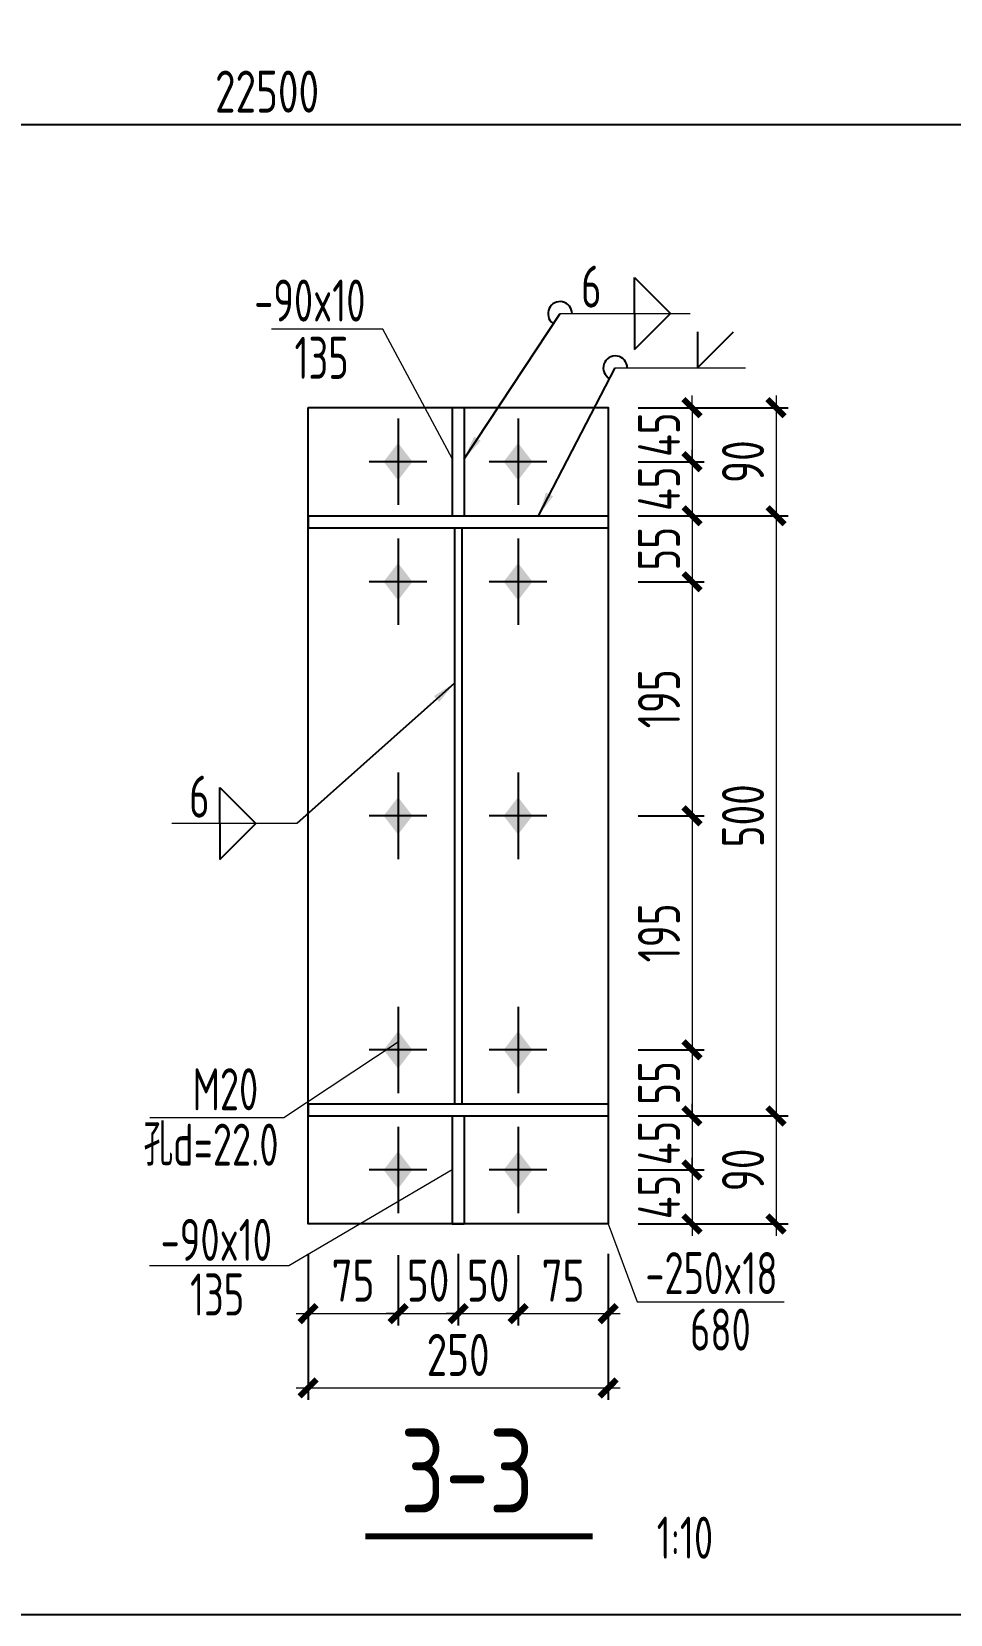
# Model space of a CAD drawing. Extents: x -2746917 to -971774, y -3334247 to -3250358.
# Drawn here: x -1059773 to -1052117, y -3302103 to -3288919 of the extents above; entities that cross this region are included whole.
import ezdxf

# ---------------------------------------------------------------- set-up
doc = ezdxf.new("R2010")
doc.units = 0
doc.header["$LTSCALE"] = 1000
doc.header["$MEASUREMENT"] = 0
doc.header["$PDMODE"] = 35
doc.linetypes.add('DOTE', pattern=[2.42, 2, -0.2, 0.02, -0.2])
doc.layers.get('0').update_dxf_attribs({"linetype": 'CONTINUOUS'})
doc.layers.get('Defpoints').update_dxf_attribs({"linetype": 'CONTINUOUS'})
for name, color, linetype in [('10', 7, 'CONTINUOUS'), ('AXIS', 253, 'DOTE'), ('COLU', 7, 'CONTINUOUS'), ('DIM', 3, 'CONTINUOUS'), ('NUM', 7, 'CONTINUOUS'), ('TEXT', 7, 'CONTINUOUS'), ('WALL', 5, 'CONTINUOUS'), ('WELD', 7, 'CONTINUOUS')]:
    doc.layers.add(name, color=color, linetype=linetype)
doc.styles.add('TSSD_Dimension', font='tssdeng.shx', dxfattribs={"width": 0.75, "bigfont": 'Hztxt.shx'})
doc.styles.add('TSSD_Label', font='tssdeng.shx', dxfattribs={"width": 0.75, "bigfont": 'hztxt.shx'})
doc.styles.add('TSSD_Rein', font='Tssdeng.shx', dxfattribs={"width": 0.75, "bigfont": 'hztxt.shx'})
doc.dimstyles.new('TSSD_10_100', dxfattribs={"dimtxt": 350, "dimasz": 100, "dimexe": 100, "dimexo": 250, "dimgap": 100, "dimtad": 1, "dimdec": 0, "dimlfac": 0.1, "dimzin": 0, "dimdsep": 46, "dimtxsty": 'TSSD_Dimension', "dimblk": 'ARCHTICK', "dimcen": 0, "dimdle": 100, "dimclrt": 7, "dimadec": 0, "dimazin": 0, "dimtfac": 1, "dimtdec": 0, "dimtix": 1, "dimtmove": 2, "dimatfit": 3, "dimldrblk": 'ARCHTICK', "dimfxl": 1, "dimtolj": 1, "dimtzin": 0, "dimlwd": 5, "dimarcsym": 0})
doc.dimstyles.new('TSSD_50_100', dxfattribs={"dimtxt": 350, "dimasz": 100, "dimexe": 100, "dimexo": 250, "dimgap": 100, "dimtad": 1, "dimdec": 0, "dimlfac": 0.5, "dimzin": 0, "dimdsep": 46, "dimtxsty": 'TSSD_Dimension', "dimblk": 'ARCHTICK', "dimcen": 0, "dimdle": 100, "dimclrt": 7, "dimadec": 0, "dimazin": 0, "dimtfac": 1, "dimtdec": 0, "dimtix": 1, "dimtmove": 2, "dimatfit": 3, "dimfxl": 1, "dimtolj": 1, "dimtzin": 0, "dimarcsym": 0})
doc.dimstyles.new('TSSD_LEADER_STYLE_200.0', dxfattribs={"dimtxt": 700, "dimasz": 200, "dimexe": 200, "dimexo": 500, "dimgap": 0.09, "dimtad": 0, "dimtih": 1, "dimtoh": 1, "dimdec": 4, "dimzin": 0, "dimdsep": 46, "dimtxsty": 'Standard', "dimcen": 0.09, "dimdle": 200, "dimclrt": 7, "dimadec": 0, "dimazin": 0, "dimtfac": 1, "dimtdec": 4, "dimtofl": 0, "dimtmove": 0, "dimatfit": 3, "dimfxl": 1, "dimtolj": 1, "dimtzin": 0, "dimarcsym": 0})

# ---------------------------------------------------------------- blocks, each defined once
blk = doc.blocks.new('_ArchTick')
at = {"color": 0, "const_width": 0.5}
blk.add_lwpolyline([(-0.71, -0.71), (0.71, 0.71)], dxfattribs=at)
blk = doc.blocks.new('*D22')
at = {"layer": 'Defpoints', "color": 0, "ltscale": 1.5}
for p in [(-1080311, -3288919), (-1035311, -3289019), (-1035311, -3289693)]:
    blk.add_point(p, dxfattribs=at)
at = {"layer": 'DIM', "color": 0, "lineweight": -2, "ltscale": 1.5}
for p, q in [((-1080311, -3289169), (-1080311, -3289793)), ((-1035311, -3289269), (-1035311, -3289793)), ((-1080411, -3289693), (-1035211, -3289693))]:
    blk.add_line(p, q, dxfattribs=at)
at = {"layer": 'DIM', "color": 0, "lineweight": -2, "ltscale": 1.5, "xscale": 100, "yscale": 100, "zscale": 100, "rotation": 180}
blk.add_blockref('_ArchTick', (-1080311, -3289693), dxfattribs=at)
at = {"layer": 'DIM', "color": 0, "lineweight": -2, "ltscale": 1.5, "xscale": 100, "yscale": 100, "zscale": 100}
blk.add_blockref('_ArchTick', (-1035311, -3289693), dxfattribs=at)
at = {"layer": 'DIM', "color": 7, "ltscale": 1.5, "insert": (-1057811, -3289418), "char_height": 350, "attachment_point": 5, "style": 'TSSD_Dimension'}
blk.add_mtext('\\A1;22500', dxfattribs=at)
blk = doc.blocks.new('A$C5C7C78FF')
at = {"layer": '10', "color": 0}
blk.add_solid([(27, -141, -192), (-73, -11, -192), (127, -11, -192), (27, 119, -192)], dxfattribs=at)
at = {"layer": 'AXIS', "color": 0, "linetype": 'ByBlock'}
for p, q in [((27, -311, -192), (27, 289, -192)), ((227, -11, -192), (-173, -11, -192))]:
    blk.add_line(p, q, dxfattribs=at)
blk = doc.blocks.new('*D742')
at = {"layer": 'Defpoints', "color": 0}
for p in [(-1054969, -3292051), (-1054969, -3292501), (-1054270, -3292501)]:
    blk.add_point(p, dxfattribs=at)
at = {"layer": 'DIM', "color": 0, "lineweight": -2}
for p, q in [((-1054719, -3292051), (-1054170, -3292051)), ((-1054719, -3292501), (-1054170, -3292501))]:
    blk.add_line(p, q, dxfattribs=at)
at = {"layer": 'DIM', "color": 0, "lineweight": 5}
for p, q in [((-1054270, -3292051), (-1054270, -3291951)), ((-1054270, -3292051), (-1054270, -3292501)), ((-1054270, -3292501), (-1054270, -3292601))]:
    blk.add_line(p, q, dxfattribs=at)
at = {"layer": 'DIM', "color": 0, "lineweight": 5, "xscale": 100, "yscale": 100, "zscale": 100}
for p, rotation in [((-1054270, -3292051), 270), ((-1054270, -3292501), 90)]:
    blk.add_blockref('_ArchTick', p, dxfattribs=dict(at, rotation=rotation))
at = {"layer": 'DIM', "color": 7, "insert": (-1054545, -3292276), "char_height": 350, "attachment_point": 5, "rotation": 90, "style": 'TSSD_Dimension'}
blk.add_mtext('\\A1;45', dxfattribs=at)
blk = doc.blocks.new('*D743')
at = {"layer": 'Defpoints', "color": 0}
for p in [(-1054969, -3292501), (-1054969, -3292951), (-1054270, -3292951)]:
    blk.add_point(p, dxfattribs=at)
at = {"layer": 'DIM', "color": 0, "lineweight": 5}
for p, q in [((-1054270, -3292501), (-1054270, -3292401)), ((-1054270, -3292501), (-1054270, -3292951)), ((-1054270, -3292951), (-1054270, -3293051))]:
    blk.add_line(p, q, dxfattribs=at)
at = {"layer": 'DIM', "color": 0, "lineweight": -2}
for p, q in [((-1054719, -3292501), (-1054170, -3292501)), ((-1054719, -3292951), (-1054170, -3292951))]:
    blk.add_line(p, q, dxfattribs=at)
at = {"layer": 'DIM', "color": 0, "lineweight": 5, "xscale": 100, "yscale": 100, "zscale": 100}
for p, rotation in [((-1054270, -3292501), 270), ((-1054270, -3292951), 90)]:
    blk.add_blockref('_ArchTick', p, dxfattribs=dict(at, rotation=rotation))
at = {"layer": 'DIM', "color": 7, "insert": (-1054545, -3292726), "char_height": 350, "attachment_point": 5, "rotation": 90, "style": 'TSSD_Dimension'}
blk.add_mtext('\\A1;45', dxfattribs=at)
blk = doc.blocks.new('*D744')
at = {"layer": 'Defpoints', "color": 0}
for p in [(-1054969, -3292951), (-1054969, -3293501), (-1054270, -3293501)]:
    blk.add_point(p, dxfattribs=at)
at = {"layer": 'DIM', "color": 0, "lineweight": 5}
blk.add_line((-1054270, -3292851), (-1054270, -3293601), dxfattribs=at)
at = {"layer": 'DIM', "color": 0, "lineweight": -2}
for p, q in [((-1054719, -3292951), (-1054170, -3292951)), ((-1054719, -3293501), (-1054170, -3293501))]:
    blk.add_line(p, q, dxfattribs=at)
at = {"layer": 'DIM', "color": 0, "lineweight": 5, "xscale": 100, "yscale": 100, "zscale": 100}
for p, rotation in [((-1054270, -3292951), 90), ((-1054270, -3293501), 270)]:
    blk.add_blockref('_ArchTick', p, dxfattribs=dict(at, rotation=rotation))
at = {"layer": 'DIM', "color": 7, "insert": (-1054545, -3293226), "char_height": 350, "attachment_point": 5, "rotation": 90, "style": 'TSSD_Dimension'}
blk.add_mtext('\\A1;55', dxfattribs=at)
blk = doc.blocks.new('*D745')
at = {"layer": 'Defpoints', "color": 0}
for p in [(-1054969, -3297401), (-1054969, -3297951), (-1054270, -3297951)]:
    blk.add_point(p, dxfattribs=at)
at = {"layer": 'DIM', "color": 0, "lineweight": 5}
blk.add_line((-1054270, -3297301), (-1054270, -3298051), dxfattribs=at)
at = {"layer": 'DIM', "color": 0, "lineweight": -2}
for p, q in [((-1054719, -3297401), (-1054170, -3297401)), ((-1054719, -3297951), (-1054170, -3297951))]:
    blk.add_line(p, q, dxfattribs=at)
at = {"layer": 'DIM', "color": 0, "lineweight": 5, "xscale": 100, "yscale": 100, "zscale": 100}
for p, rotation in [((-1054270, -3297401), 90), ((-1054270, -3297951), 270)]:
    blk.add_blockref('_ArchTick', p, dxfattribs=dict(at, rotation=rotation))
at = {"layer": 'DIM', "color": 7, "insert": (-1054545, -3297676), "char_height": 350, "attachment_point": 5, "rotation": 90, "style": 'TSSD_Dimension'}
blk.add_mtext('\\A1;55', dxfattribs=at)
blk = doc.blocks.new('*D746')
at = {"layer": 'Defpoints', "color": 0}
for p in [(-1054969, -3297951), (-1054969, -3298401), (-1054270, -3298401)]:
    blk.add_point(p, dxfattribs=at)
at = {"layer": 'DIM', "color": 0, "lineweight": 5}
for p, q in [((-1054270, -3297951), (-1054270, -3297851)), ((-1054270, -3297951), (-1054270, -3298401)), ((-1054270, -3298401), (-1054270, -3298501))]:
    blk.add_line(p, q, dxfattribs=at)
at = {"layer": 'DIM', "color": 0, "lineweight": -2}
for p, q in [((-1054719, -3297951), (-1054170, -3297951)), ((-1054719, -3298401), (-1054170, -3298401))]:
    blk.add_line(p, q, dxfattribs=at)
at = {"layer": 'DIM', "color": 0, "lineweight": 5, "xscale": 100, "yscale": 100, "zscale": 100}
for p, rotation in [((-1054270, -3297951), 270), ((-1054270, -3298401), 90)]:
    blk.add_blockref('_ArchTick', p, dxfattribs=dict(at, rotation=rotation))
at = {"layer": 'DIM', "color": 7, "insert": (-1054545, -3298176), "char_height": 350, "attachment_point": 5, "rotation": 90, "style": 'TSSD_Dimension'}
blk.add_mtext('\\A1;45', dxfattribs=at)
blk = doc.blocks.new('*D747')
at = {"layer": 'Defpoints', "color": 0}
for p in [(-1054969, -3298401), (-1054969, -3298851), (-1054270, -3298851)]:
    blk.add_point(p, dxfattribs=at)
at = {"layer": 'DIM', "color": 0, "lineweight": 5}
for p, q in [((-1054270, -3298401), (-1054270, -3298301)), ((-1054270, -3298401), (-1054270, -3298851)), ((-1054270, -3298851), (-1054270, -3298951))]:
    blk.add_line(p, q, dxfattribs=at)
at = {"layer": 'DIM', "color": 0, "lineweight": -2}
for p, q in [((-1054719, -3298401), (-1054170, -3298401)), ((-1054719, -3298851), (-1054170, -3298851))]:
    blk.add_line(p, q, dxfattribs=at)
at = {"layer": 'DIM', "color": 0, "lineweight": 5, "xscale": 100, "yscale": 100, "zscale": 100}
for p, rotation in [((-1054270, -3298401), 270), ((-1054270, -3298851), 90)]:
    blk.add_blockref('_ArchTick', p, dxfattribs=dict(at, rotation=rotation))
at = {"layer": 'DIM', "color": 7, "insert": (-1054545, -3298626), "char_height": 350, "attachment_point": 5, "rotation": 90, "style": 'TSSD_Dimension'}
blk.add_mtext('\\A1;45', dxfattribs=at)
blk = doc.blocks.new('*D748')
at = {"layer": 'Defpoints', "color": 0}
for p in [(-1057469, -3298849), (-1056719, -3298861), (-1056719, -3299598)]:
    blk.add_point(p, dxfattribs=at)
at = {"layer": 'DIM', "color": 0, "lineweight": -2}
for p, q in [((-1057469, -3299099), (-1057469, -3299698)), ((-1056719, -3299111), (-1056719, -3299698))]:
    blk.add_line(p, q, dxfattribs=at)
at = {"layer": 'DIM', "color": 0, "lineweight": 5}
blk.add_line((-1057569, -3299598), (-1056619, -3299598), dxfattribs=at)
at = {"layer": 'DIM', "color": 0, "lineweight": 5, "xscale": 100, "yscale": 100, "zscale": 100, "rotation": 180}
blk.add_blockref('_ArchTick', (-1057469, -3299598), dxfattribs=at)
at = {"layer": 'DIM', "color": 0, "lineweight": 5, "xscale": 100, "yscale": 100, "zscale": 100}
blk.add_blockref('_ArchTick', (-1056719, -3299598), dxfattribs=at)
at = {"layer": 'DIM', "color": 7, "insert": (-1057094, -3299323), "char_height": 350, "attachment_point": 5, "style": 'TSSD_Dimension'}
blk.add_mtext('\\A1;75', dxfattribs=at)
blk = doc.blocks.new('*D749')
at = {"layer": 'Defpoints', "color": 0}
for p in [(-1056719, -3298861), (-1056219, -3298851), (-1056219, -3299598)]:
    blk.add_point(p, dxfattribs=at)
at = {"layer": 'DIM', "color": 0, "lineweight": -2}
for p, q in [((-1056719, -3299111), (-1056719, -3299698)), ((-1056219, -3299101), (-1056219, -3299698))]:
    blk.add_line(p, q, dxfattribs=at)
at = {"layer": 'DIM', "color": 0, "lineweight": 5}
for p, q in [((-1056719, -3299598), (-1056819, -3299598)), ((-1056719, -3299598), (-1056219, -3299598)), ((-1056219, -3299598), (-1056119, -3299598))]:
    blk.add_line(p, q, dxfattribs=at)
at = {"layer": 'DIM', "color": 0, "lineweight": 5, "xscale": 100, "yscale": 100, "zscale": 100}
blk.add_blockref('_ArchTick', (-1056719, -3299598), dxfattribs=at)
at = {"layer": 'DIM', "color": 0, "lineweight": 5, "xscale": 100, "yscale": 100, "zscale": 100, "rotation": 180}
blk.add_blockref('_ArchTick', (-1056219, -3299598), dxfattribs=at)
at = {"layer": 'DIM', "color": 7, "insert": (-1056469, -3299323), "char_height": 350, "attachment_point": 5, "style": 'TSSD_Dimension'}
blk.add_mtext('\\A1;50', dxfattribs=at)
blk = doc.blocks.new('*D750')
at = {"layer": 'Defpoints', "color": 0}
for p in [(-1056219, -3298851), (-1055719, -3298861), (-1055719, -3299598)]:
    blk.add_point(p, dxfattribs=at)
at = {"layer": 'DIM', "color": 0, "lineweight": -2}
for p, q in [((-1056219, -3299101), (-1056219, -3299698)), ((-1055719, -3299111), (-1055719, -3299698))]:
    blk.add_line(p, q, dxfattribs=at)
at = {"layer": 'DIM', "color": 0, "lineweight": 5}
for p, q in [((-1056219, -3299598), (-1056319, -3299598)), ((-1056219, -3299598), (-1055719, -3299598)), ((-1055719, -3299598), (-1055619, -3299598))]:
    blk.add_line(p, q, dxfattribs=at)
at = {"layer": 'DIM', "color": 0, "lineweight": 5, "xscale": 100, "yscale": 100, "zscale": 100}
blk.add_blockref('_ArchTick', (-1056219, -3299598), dxfattribs=at)
at = {"layer": 'DIM', "color": 0, "lineweight": 5, "xscale": 100, "yscale": 100, "zscale": 100, "rotation": 180}
blk.add_blockref('_ArchTick', (-1055719, -3299598), dxfattribs=at)
at = {"layer": 'DIM', "color": 7, "insert": (-1055969, -3299323), "char_height": 350, "attachment_point": 5, "style": 'TSSD_Dimension'}
blk.add_mtext('\\A1;50', dxfattribs=at)
blk = doc.blocks.new('*D751')
at = {"layer": 'Defpoints', "color": 0}
for p in [(-1055719, -3298861), (-1054969, -3298851), (-1054969, -3299598)]:
    blk.add_point(p, dxfattribs=at)
at = {"layer": 'DIM', "color": 0, "lineweight": -2}
for p, q in [((-1055719, -3299111), (-1055719, -3299698)), ((-1054969, -3299101), (-1054969, -3299698))]:
    blk.add_line(p, q, dxfattribs=at)
at = {"layer": 'DIM', "color": 0, "lineweight": 5}
blk.add_line((-1055819, -3299598), (-1054869, -3299598), dxfattribs=at)
at = {"layer": 'DIM', "color": 0, "lineweight": 5, "xscale": 100, "yscale": 100, "zscale": 100, "rotation": 180}
blk.add_blockref('_ArchTick', (-1055719, -3299598), dxfattribs=at)
at = {"layer": 'DIM', "color": 0, "lineweight": 5, "xscale": 100, "yscale": 100, "zscale": 100}
blk.add_blockref('_ArchTick', (-1054969, -3299598), dxfattribs=at)
at = {"layer": 'DIM', "color": 7, "insert": (-1055344, -3299323), "char_height": 350, "attachment_point": 5, "style": 'TSSD_Dimension'}
blk.add_mtext('\\A1;75', dxfattribs=at)
blk = doc.blocks.new('*D752')
at = {"layer": 'Defpoints', "color": 0}
for p in [(-1057469, -3298849), (-1054969, -3298851), (-1054969, -3300217)]:
    blk.add_point(p, dxfattribs=at)
at = {"layer": 'DIM', "color": 0, "lineweight": -2}
for p, q in [((-1057469, -3299099), (-1057469, -3300317)), ((-1054969, -3299101), (-1054969, -3300317))]:
    blk.add_line(p, q, dxfattribs=at)
at = {"layer": 'DIM', "color": 0, "lineweight": 5}
blk.add_line((-1057569, -3300217), (-1054869, -3300217), dxfattribs=at)
at = {"layer": 'DIM', "color": 0, "lineweight": 5, "xscale": 100, "yscale": 100, "zscale": 100, "rotation": 180}
blk.add_blockref('_ArchTick', (-1057469, -3300217), dxfattribs=at)
at = {"layer": 'DIM', "color": 0, "lineweight": 5, "xscale": 100, "yscale": 100, "zscale": 100}
blk.add_blockref('_ArchTick', (-1054969, -3300217), dxfattribs=at)
at = {"layer": 'DIM', "color": 7, "insert": (-1056219, -3299942), "char_height": 350, "attachment_point": 5, "style": 'TSSD_Dimension'}
blk.add_mtext('\\A1;250', dxfattribs=at)
blk = doc.blocks.new('_WELD004')
at = {"color": 0, "linetype": 'ByBlock'}
for p, q in [((0, 1), (1, 0)), ((0, 0), (0, 1))]:
    blk.add_line(p, q, dxfattribs=at)
blk = doc.blocks.new('*D753')
at = {"layer": 'Defpoints', "color": 0}
for p in [(-1054969, -3292051), (-1054969, -3292951), (-1053570, -3292951)]:
    blk.add_point(p, dxfattribs=at)
at = {"layer": 'DIM', "color": 0, "lineweight": -2}
for p, q in [((-1054719, -3292051), (-1053470, -3292051)), ((-1054719, -3292951), (-1053470, -3292951))]:
    blk.add_line(p, q, dxfattribs=at)
at = {"layer": 'DIM', "color": 0, "lineweight": 5}
blk.add_line((-1053570, -3291951), (-1053570, -3293051), dxfattribs=at)
at = {"layer": 'DIM', "color": 0, "lineweight": 5, "xscale": 100, "yscale": 100, "zscale": 100}
for p, rotation in [((-1053570, -3292051), 90), ((-1053570, -3292951), 270)]:
    blk.add_blockref('_ArchTick', p, dxfattribs=dict(at, rotation=rotation))
at = {"layer": 'DIM', "color": 7, "insert": (-1053845, -3292501), "char_height": 350, "attachment_point": 5, "rotation": 90, "style": 'TSSD_Dimension'}
blk.add_mtext('\\A1;90', dxfattribs=at)
blk = doc.blocks.new('*D754')
at = {"layer": 'Defpoints', "color": 0}
for p in [(-1054969, -3297951), (-1054969, -3298851), (-1053570, -3298851)]:
    blk.add_point(p, dxfattribs=at)
at = {"layer": 'DIM', "color": 0, "lineweight": 5}
blk.add_line((-1053570, -3297851), (-1053570, -3298951), dxfattribs=at)
at = {"layer": 'DIM', "color": 0, "lineweight": -2}
for p, q in [((-1054719, -3297951), (-1053470, -3297951)), ((-1054719, -3298851), (-1053470, -3298851))]:
    blk.add_line(p, q, dxfattribs=at)
at = {"layer": 'DIM', "color": 0, "lineweight": 5, "xscale": 100, "yscale": 100, "zscale": 100}
for p, rotation in [((-1053570, -3297951), 90), ((-1053570, -3298851), 270)]:
    blk.add_blockref('_ArchTick', p, dxfattribs=dict(at, rotation=rotation))
at = {"layer": 'DIM', "color": 7, "insert": (-1053845, -3298401), "char_height": 350, "attachment_point": 5, "rotation": 90, "style": 'TSSD_Dimension'}
blk.add_mtext('\\A1;90', dxfattribs=at)
blk = doc.blocks.new('*D755')
at = {"layer": 'Defpoints', "color": 0}
for p in [(-1054969, -3292951), (-1054969, -3297951), (-1053570, -3297951)]:
    blk.add_point(p, dxfattribs=at)
at = {"layer": 'DIM', "color": 0, "lineweight": 5}
blk.add_line((-1053570, -3292851), (-1053570, -3298051), dxfattribs=at)
at = {"layer": 'DIM', "color": 0, "lineweight": -2}
for p, q in [((-1054719, -3292951), (-1053470, -3292951)), ((-1054719, -3297951), (-1053470, -3297951))]:
    blk.add_line(p, q, dxfattribs=at)
at = {"layer": 'DIM', "color": 0, "lineweight": 5, "xscale": 100, "yscale": 100, "zscale": 100}
for p, rotation in [((-1053570, -3292951), 90), ((-1053570, -3297951), 270)]:
    blk.add_blockref('_ArchTick', p, dxfattribs=dict(at, rotation=rotation))
at = {"layer": 'DIM', "color": 7, "insert": (-1053845, -3295451), "char_height": 350, "attachment_point": 5, "rotation": 90, "style": 'TSSD_Dimension'}
blk.add_mtext('\\A1;500', dxfattribs=at)
blk = doc.blocks.new('*D756')
at = {"layer": 'Defpoints', "color": 0, "ltscale": 1.5}
for p in [(-1054968, -3293501), (-1054969, -3295451, -288), (-1054270, -3295451)]:
    blk.add_point(p, dxfattribs=at)
at = {"layer": 'DIM', "color": 0, "lineweight": -2, "ltscale": 1.5}
for p, q in [((-1054718, -3293501), (-1054170, -3293501)), ((-1054719, -3295451), (-1054170, -3295451))]:
    blk.add_line(p, q, dxfattribs=at)
at = {"layer": 'DIM', "color": 0, "lineweight": 5, "ltscale": 1.5}
blk.add_line((-1054270, -3293401), (-1054270, -3295551), dxfattribs=at)
at = {"layer": 'DIM', "color": 0, "lineweight": 5, "ltscale": 1.5, "xscale": 100, "yscale": 100, "zscale": 100}
for p, rotation in [((-1054270, -3293501), 90), ((-1054270, -3295451), 270)]:
    blk.add_blockref('_ArchTick', p, dxfattribs=dict(at, rotation=rotation))
at = {"layer": 'DIM', "color": 7, "lineweight": 5, "ltscale": 1.5, "insert": (-1054545, -3294476), "char_height": 350, "attachment_point": 5, "rotation": 90, "style": 'TSSD_Dimension'}
blk.add_mtext('\\A1;195', dxfattribs=at)
blk = doc.blocks.new('*D757')
at = {"layer": 'Defpoints', "color": 0, "ltscale": 1.5}
for p in [(-1054969, -3295451, -288), (-1054969, -3297401, -288), (-1054270, -3297401)]:
    blk.add_point(p, dxfattribs=at)
at = {"layer": 'DIM', "color": 0, "lineweight": 5, "ltscale": 1.5}
blk.add_line((-1054270, -3295351), (-1054270, -3297501), dxfattribs=at)
at = {"layer": 'DIM', "color": 0, "lineweight": -2, "ltscale": 1.5}
for p, q in [((-1054719, -3295451), (-1054170, -3295451)), ((-1054719, -3297401), (-1054170, -3297401))]:
    blk.add_line(p, q, dxfattribs=at)
at = {"layer": 'DIM', "color": 0, "lineweight": 5, "ltscale": 1.5, "xscale": 100, "yscale": 100, "zscale": 100}
for p, rotation in [((-1054270, -3295451), 90), ((-1054270, -3297401), 270)]:
    blk.add_blockref('_ArchTick', p, dxfattribs=dict(at, rotation=rotation))
at = {"layer": 'DIM', "color": 7, "lineweight": 5, "ltscale": 1.5, "insert": (-1054545, -3296426), "char_height": 350, "attachment_point": 5, "rotation": 90, "style": 'TSSD_Dimension'}
blk.add_mtext('\\A1;195', dxfattribs=at)

msp = doc.modelspace()

# ---------------------------------------------------------------- linework, layer by layer
at = {"layer": 'COLU', "linetype": 'ByBlock', "lineweight": 9}
for p, q in [((-1056847.45, -3291397.56, 192), (-1057773.5, -3291397.56, 192)), ((-1056269.25, -3292475.82), (-1056847.45, -3291397.56, 192)), ((-1056719.25, -3297337.59), (-1057670.33, -3297967.2, 192)), ((-1056269.25, -3298400.82), (-1057629.54, -3299199.93)), ((-1054969.25, -3298850.82), (-1054728.26, -3299499.34, 192)), ((-1057629.54, -3299199.93), (-1058790.53, -3299199.93)), ((-1054728.26, -3299499.34, 192), (-1053502.21, -3299499.34, 192))]:
    msp.add_line(p, q, dxfattribs=at)
at = {"layer": 'COLU', "linetype": 'ByBlock'}
for p, q in [((-1056269.25, -3292050.82), (-1056269.25, -3292950.82)), ((-1056169.25, -3292050.82), (-1056169.25, -3292950.82)), ((-1057469.25, -3292950.82), (-1054969.25, -3292950.82)), ((-1057469.25, -3292950.82), (-1057469.25, -3293050.82)), ((-1056269.25, -3292950.82), (-1056169.25, -3292950.82)), ((-1054969.25, -3292950.82), (-1054969.25, -3293050.82)), ((-1057469.25, -3293050.82), (-1054969.25, -3293050.82)), ((-1056249.25, -3293050.82), (-1056249.25, -3297850.82)), ((-1056189.25, -3293050.82), (-1056189.25, -3297850.82)), ((-1057469.25, -3297850.82), (-1054969.25, -3297850.82)), ((-1057469.25, -3297850.82), (-1057469.25, -3297950.82)), ((-1054969.25, -3297850.82), (-1054969.25, -3297950.82)), ((-1057469.25, -3297950.82), (-1054969.25, -3297950.82)), ((-1056269.25, -3297950.82), (-1056269.25, -3298850.82)), ((-1056169.25, -3297950.82), (-1056169.25, -3298850.82)), ((-1056269.25, -3298850.82), (-1056169.25, -3298850.82))]:
    msp.add_line(p, q, dxfattribs=at)
at = {"layer": 'COLU'}
msp.add_lwpolyline([(-1057469.25, -3292050.82), (-1054969.25, -3292050.82), (-1054969.25, -3298850.82), (-1057469.25, -3298850.82)], close=True, dxfattribs=at)
at = {"layer": 'NUM', "const_width": 50, "elevation": 288}
msp.add_lwpolyline([(-1056991.69, -3301452.17), (-1055097.51, -3301452.17)], dxfattribs=at)
at = {"layer": 'TEXT', "lineweight": 9}
msp.add_line((-1057670.33, -3297967.2, 192), (-1058787.12, -3297967.2, 192), dxfattribs=at)
at = {"layer": 'WALL', "color": 4}
msp.add_line((-1084609.85, -3302102.8), (-1020832.46, -3302102.8), dxfattribs=at)
at = {"layer": 'WELD', "lineweight": 9}
for p, q in [((-1055369.94, -3291267.55), (-1054285.98, -3291267.55)), ((-1054909.29, -3291719.77), (-1053825.32, -3291719.77)), ((-1057563.6, -3295515.96, -288), (-1058604.7, -3295515.96, -288))]:
    msp.add_line(p, q, dxfattribs=at)
at = {"layer": 'WELD'}
for centre, end in [((-1055369.94, -3291267.55), 232.532418), ((-1054909.29, -3291719.77), 242.549377)]:
    msp.add_arc(centre, 100, 0, end, dxfattribs=at)

# ---------------------------------------------------------------- block references
at = {"layer": 'COLU', "linetype": 'ByBlock', "xscale": -1.199999999953434, "yscale": 1.199999999720603, "zscale": 1.200000000000045, "rotation": 180}
for p in [(-1056751.92, -3292514.25, 230.4), (-1055751.92, -3292514.25, 230.4), (-1056751.92, -3293514.25, 230.4), (-1055751.92, -3293514.25, 230.4), (-1056751.92, -3295464.25, 230.4), (-1055751.92, -3295464.25, 230.4), (-1056751.92, -3297414.25, 230.4), (-1055751.92, -3297414.25, 230.4), (-1056751.92, -3298414.25, 230.4), (-1055751.92, -3298414.25, 230.4)]:
    msp.add_blockref('A$C5C7C78FF', p, dxfattribs=at)
at = {"layer": 'WELD', "yscale": 300, "zscale": 300}
for p, xscale, rotation in [((-1054750.23, -3291267.55), 300, 359.999999999911), ((-1054750.23, -3291267.55), -300, 180), ((-1054225.32, -3291419.77), -300, 180), ((-1058204.7, -3295515.96, -288), -300, 180)]:
    msp.add_blockref('_WELD004', p, dxfattribs=dict(at, xscale=xscale, rotation=rotation))
at = {"layer": 'WELD', "xscale": 300, "yscale": 300, "zscale": 300}
msp.add_blockref('_WELD004', (-1058204.7, -3295515.96, -288), dxfattribs=at)

# ---------------------------------------------------------------- texts
at = {"layer": 'TEXT', "lineweight": 9}
for s, height, style, width, p in [('6', 350, 'TSSD_Rein', 0.7, (-1055193.66, -3291217.55)), ('-90x10', 350, 'TSSD_Rein', 0.7, (-1057918.2, -3291333.7, 192)), ('135', 350, 'TSSD_Rein', 0.7, (-1057582.29, -3291810.87, 192)), ('6', 350, 'TSSD_Rein', 0.7, (-1058459.81, -3295465.96, -288)), ('M20', 350, 'TSSD_Rein', 0.7, (-1058432.16, -3297903.74, 192)), ('孔d=22.0', 350, 'TSSD_Rein', 0.7, (-1058839.33, -3298365.34, 192)), ('-90x10', 350, 'TSSD_Rein', 0.7, (-1058697.62, -3299158.32)), ('-250x18', 350, 'TSSD_Rein', 0.7, (-1054658.65, -3299435.48, 192)), ('135', 350, 'TSSD_Rein', 0.7, (-1058452.3, -3299613.25)), ('680', 350, 'TSSD_Rein', 0.7, (-1054286.13, -3299905.95, 192)), ('3-3', 700, 'TSSD_Label', 0.8, (-1056701.62, -3301256.44, 288)), ('1:10', 350, 'TSSD_Rein', 0.7, (-1054564, -3301639.34, 288))]:
    msp.add_text(s, height=height, dxfattribs=dict(at, style=style, width=width)).set_placement(p)

# ---------------------------------------------------------------- dimensions: what is measured, and where the dimension line sits
at = {"layer": 'DIM', "ltscale": 1.5}
dim = msp.add_linear_dim(base=(-1035311.42, -3289692.53), p1=(-1080311.42, -3288918.74), p2=(-1035311.42, -3289018.74), dimstyle='TSSD_50_100', dxfattribs=at)
dim.commit()
dim.dimension.update_dxf_attribs({"geometry": '*D22', "text_midpoint": (-1057811.42, -3289417.53)})
at = {"layer": 'DIM'}
for base, p1, p2, picture, middle in [((-1054270.21, -3292500.82), (-1054969.25, -3292050.82), (-1054969.25, -3292500.82), '*D742', (-1054545.21, -3292275.82)), ((-1053570.25, -3292950.82), (-1054969.25, -3292050.82), (-1054969.25, -3292950.82), '*D753', (-1053845.25, -3292500.82)), ((-1054270.21, -3292950.82), (-1054969.25, -3292500.82), (-1054969.25, -3292950.82), '*D743', (-1054545.21, -3292725.82)), ((-1054270.21, -3293500.82), (-1054969.25, -3292950.82), (-1054969.25, -3293500.82), '*D744', (-1054545.21, -3293225.82)), ((-1053570.25, -3297950.82), (-1054969.25, -3292950.82), (-1054969.25, -3297950.82), '*D755', (-1053845.25, -3295450.82)), ((-1054270.21, -3297950.82), (-1054969.25, -3297400.82), (-1054969.25, -3297950.82), '*D745', (-1054545.21, -3297675.82)), ((-1054270.21, -3298400.82), (-1054969.25, -3297950.82), (-1054969.25, -3298400.82), '*D746', (-1054545.21, -3298175.82)), ((-1053570.25, -3298850.82), (-1054969.25, -3297950.82), (-1054969.25, -3298850.82), '*D754', (-1053845.25, -3298400.82)), ((-1054270.21, -3298850.82), (-1054969.25, -3298400.82), (-1054969.25, -3298850.82), '*D747', (-1054545.21, -3298625.82))]:
    dim = msp.add_linear_dim(base=base, p1=p1, p2=p2, angle=90, dimstyle='TSSD_10_100', dxfattribs=at)
    dim.commit()
    dim.dimension.update_dxf_attribs({"geometry": picture, "text_midpoint": middle})
at = {"layer": 'DIM', "lineweight": 5, "ltscale": 1.5}
for base, p1, p2, picture, middle in [((-1054270.21, -3295450.82, 288), (-1054968.25, -3293500.82, 288), (-1054969.25, -3295450.82), '*D756', (-1054545.21, -3294475.82, 288)), ((-1054270.21, -3297400.82, 288), (-1054969.25, -3295450.82), (-1054969.25, -3297400.82), '*D757', (-1054545.21, -3296425.82, 288))]:
    dim = msp.add_linear_dim(base=base, p1=p1, p2=p2, angle=90, dimstyle='TSSD_10_100', dxfattribs=at)
    dim.commit()
    dim.dimension.update_dxf_attribs({"geometry": picture, "text_midpoint": middle})
at = {"layer": 'DIM'}
for base, p1, p2, picture, middle in [((-1056719.25, -3299598.11), (-1057469.22, -3298849.24), (-1056719.25, -3298861.02), '*D748', (-1057094.24, -3299323.11)), ((-1054969.25, -3300217.09), (-1057469.22, -3298849.24), (-1054969.25, -3298850.82), '*D752', (-1056219.24, -3299942.09)), ((-1056219.25, -3299598.11), (-1056719.25, -3298861.02), (-1056219.25, -3298850.82), '*D749', (-1056469.25, -3299323.11)), ((-1055719.25, -3299598.11), (-1056219.25, -3298850.82), (-1055719.25, -3298861.02), '*D750', (-1055969.25, -3299323.11)), ((-1054969.25, -3299598.11), (-1055719.25, -3298861.02), (-1054969.25, -3298850.82), '*D751', (-1055344.25, -3299323.11))]:
    dim = msp.add_linear_dim(base=base, p1=p1, p2=p2, dimstyle='TSSD_10_100', dxfattribs=at)
    dim.commit()
    dim.dimension.update_dxf_attribs({"geometry": picture, "text_midpoint": middle})

# ---------------------------------------------------------------- leaders
at = {"layer": 'WELD', "lineweight": 9}
for points in [[(-1056169.25, -3292476.59), (-1055369.94, -3291267.55)], [(-1055548.79, -3292950.82), (-1054909.29, -3291719.77)], [(-1056249.25, -3294344.57, -288), (-1057563.6, -3295515.96, -288)]]:
    msp.add_leader(points, dimstyle='TSSD_LEADER_STYLE_200.0', dxfattribs=at)

doc.saveas('drawing.dxf')
